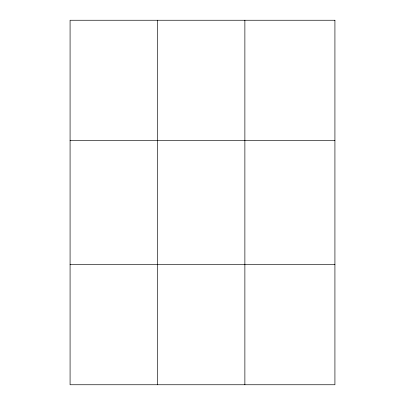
<?xml version="1.0" encoding="UTF-8"?>
<svg xmlns="http://www.w3.org/2000/svg" width="405" height="405" viewBox="0 0 405 405"><rect width="100%" height="100%" fill="white"/><g stroke="black" fill="none" stroke-linecap="round" stroke-linejoin="round"><path stroke-width="0.61" d="M157.479 384.75L157.479 20.25M244.873 384.75L244.873 20.25M70.08 140.535L334.92 140.535M70.08 264.465L334.92 264.465M334.92 20.25L334.92 384.75L70.08 384.75L70.08 20.25L334.92 20.25"/></g></svg>
